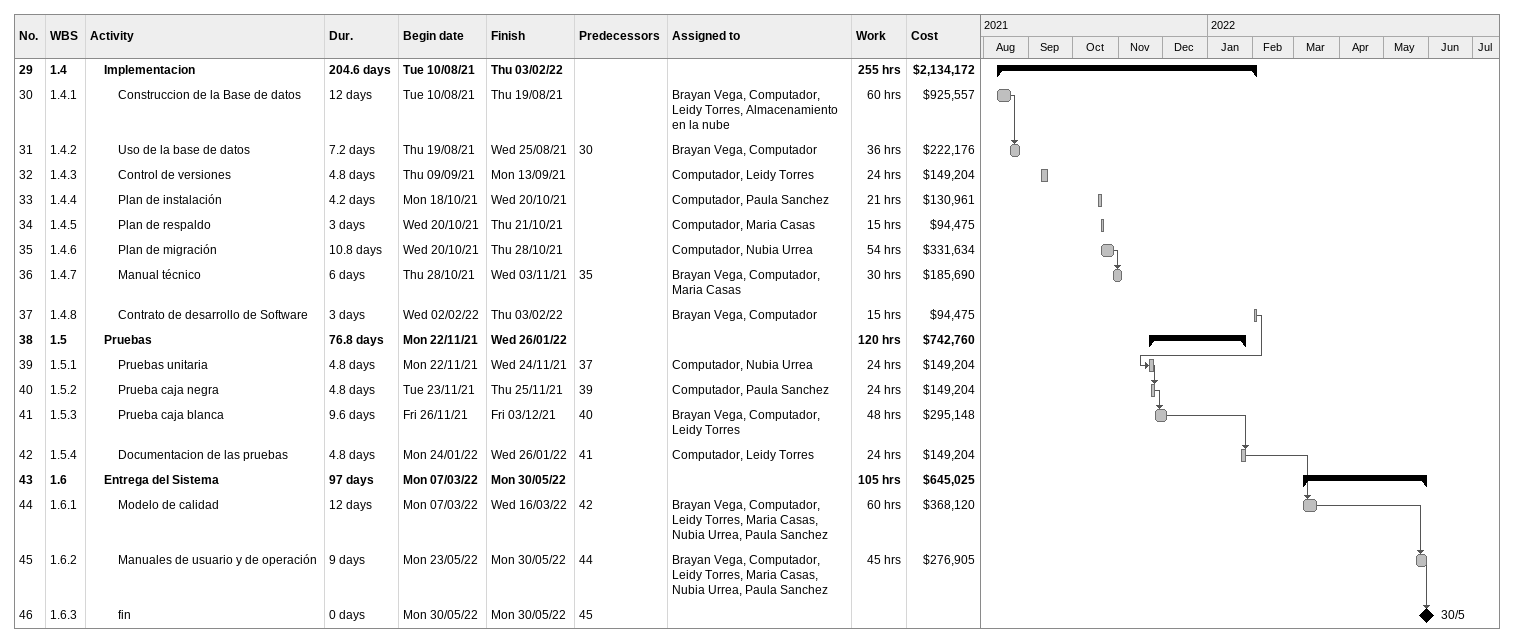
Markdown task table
| ID | WBS | Task | Duration | Start | Finish | Predecessors | Resources | Work (h) | Cost ($) |
|---|---|---|---|---|---|---|---|---|---|
| 29 | 1.4 | **Implementacion** | 204.6d | 2021-08-10 | 2022-02-03 |  |  | 255 | 2134172 |
| 30 | 1.4.1 | Construccion de la Base de datos | 12d | 2021-08-10 | 2021-08-19 |  | Brayan Vega, Computador, Leidy Torres, Almacenamiento en la nube | 60 | 925557 |
| 31 | 1.4.2 | Uso de la base de datos | 7.2d | 2021-08-19 | 2021-08-25 | 30 | Brayan Vega, Computador | 36 | 222176 |
| 32 | 1.4.3 | Control de versiones | 4.8d | 2021-09-09 | 2021-09-13 |  | Computador, Leidy Torres | 24 | 149204 |
| 33 | 1.4.4 | Plan de instalación | 4.2d | 2021-10-18 | 2021-10-20 |  | Computador, Paula Sanchez | 21 | 130961 |
| 34 | 1.4.5 | Plan de respaldo | 3d | 2021-10-20 | 2021-10-21 |  | Computador, Maria Casas | 15 | 94475 |
| 35 | 1.4.6 | Plan de migración | 10.8d | 2021-10-20 | 2021-10-28 |  | Computador, Nubia Urrea | 54 | 331634 |
| 36 | 1.4.7 | Manual técnico | 6d | 2021-10-28 | 2021-11-03 | 35 | Brayan Vega, Computador, Maria Casas | 30 | 185690 |
| 37 | 1.4.8 | Contrato de desarrollo de Software | 3d | 2022-02-02 | 2022-02-03 |  | Brayan Vega, Computador | 15 | 94475 |
| 38 | 1.5 | **Pruebas** | 76.8d | 2021-11-22 | 2022-01-26 |  |  | 120 | 742760 |
| 39 | 1.5.1 | Pruebas unitaria | 4.8d | 2021-11-22 | 2021-11-24 | 37 | Computador, Nubia Urrea | 24 | 149204 |
| 40 | 1.5.2 | Prueba caja negra | 4.8d | 2021-11-23 | 2021-11-25 | 39 | Computador, Paula Sanchez | 24 | 149204 |
| 41 | 1.5.3 | Prueba caja blanca | 9.6d | 2021-11-26 | 2021-12-03 | 40 | Brayan Vega, Computador, Leidy Torres | 48 | 295148 |
| 42 | 1.5.4 | Documentacion de las pruebas | 4.8d | 2022-01-24 | 2022-01-26 | 41 | Computador, Leidy Torres | 24 | 149204 |
| 43 | 1.6 | **Entrega del Sistema** | 97d | 2022-03-07 | 2022-05-30 |  |  | 105 | 645025 |
| 44 | 1.6.1 | Modelo de calidad | 12d | 2022-03-07 | 2022-03-16 | 42 | Brayan Vega, Computador, Leidy Torres, Maria Casas, Nubia Urrea, Paula Sanchez | 60 | 368120 |
| 45 | 1.6.2 | Manuales de usuario y de operación | 9d | 2022-05-23 | 2022-05-30 | 44 | Brayan Vega, Computador, Leidy Torres, Maria Casas, Nubia Urrea, Paula Sanchez | 45 | 276905 |
| 46 | 1.6.3 | fin | 0d | 2022-05-30 | 2022-05-30 | 45 |  |  |  |
